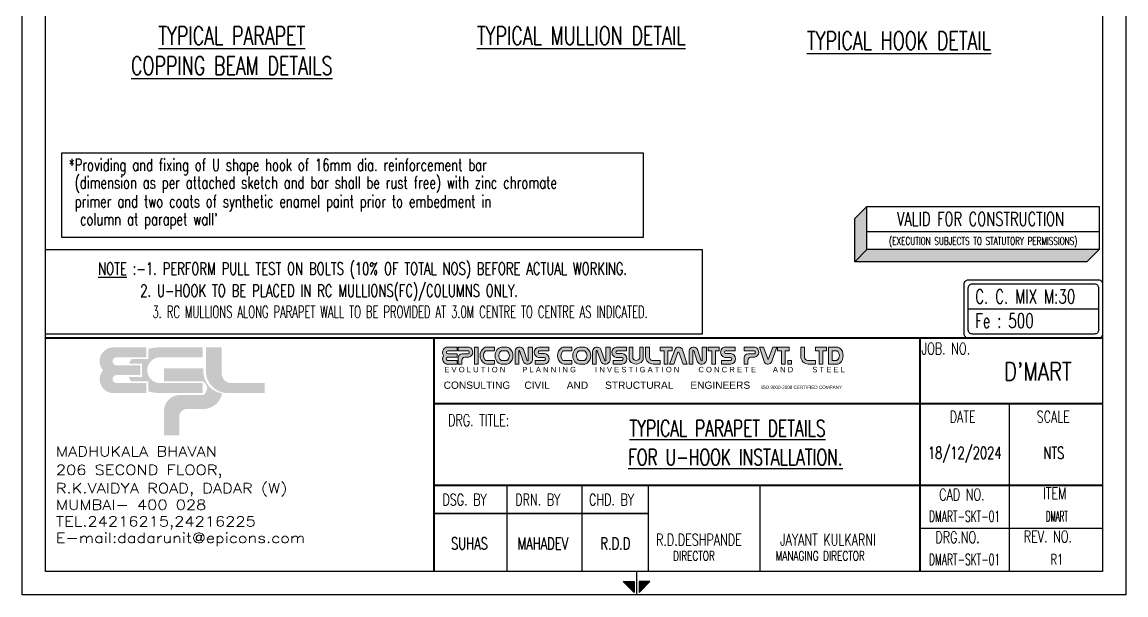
# Model space of a CAD drawing. Header units: inches. Extents: x 1103081 to 1130369, y -121115 to -86900.
# Drawn here: x 1103081 to 1130369, y -121115 to -106968 of the extents above; entities that cross this region are included whole.
import ezdxf
from ezdxf.enums import TextEntityAlignment as Align

# ---------------------------------------------------------------- set-up
doc = ezdxf.new("R2010")
doc.units = ezdxf.units.IN
doc.header["$MEASUREMENT"] = 0
for name, color, linetype, lineweight in [('00 ECPL LOGO', 250, 'Continuous', 20), ('00 ELEV-2', 9, 'Continuous', 30), ('S-TEXT', 2, 'Continuous', 25)]:
    doc.layers.add(name, color=color, linetype=linetype, lineweight=lineweight)
for name, color, linetype in [('3CONRED', 1, 'Continuous'), ('PNA', 8, 'Continuous'), ('S-SCHEDULE LINE-1', 7, 'Continuous'), ('S-TEXT-1', 4, 'Continuous'), ('S-TITIL', 6, 'Continuous'), ('SCH-LINE', 7, 'Continuous'), ('text', 6, 'Continuous'), ('TEXT (SHEET)', 4, 'Continuous'), ('TEXT NORMAL', 4, 'Continuous'), ('TITLE', 6, 'Continuous')]:
    doc.layers.add(name, color=color, linetype=linetype)
doc.styles.add('ROMANS', font='r.shx', dxfattribs={"width": 0.7, "height": 250})
doc.styles.add('SEC. TEXT', font='arial.ttf', dxfattribs={"height": 180})
doc.styles.add('style2', font='simplex.shx')

# ---------------------------------------------------------------- blocks, each defined once
blk = doc.blocks.new('MID')
at = {"layer": 'text'}
for p, q in [((8.94, 1.07), (4.27, 5.74)), ((4.27, 5.74), (4.27, 1.07)), ((0, 0), (10, 0)), ((4.27, 1.07), (8.94, 1.07)), ((8.94, -1.07), (4.27, -5.74)), ((4.27, -1.07), (8.94, -1.07)), ((4.27, -5.74), (4.27, -1.07))]:
    blk.add_line(p, q, dxfattribs=at)
for points in [[(4.27, 5.74), (8.94, 1.07), (4.27, 1.07)], [(4.27, -5.74), (8.94, -1.07), (4.27, -1.07)]]:
    blk.add_solid(points, dxfattribs=at)
blk = doc.blocks.new('ecpl logo')
at = {"layer": '00 ECPL LOGO'}
for color, points in [(256, [(351, -827, 0.621111), (586, -1401), (1442, -1401), (1442, -1151), (682, -1151, -0.917622), (682, -948), (1285, -948), (1285, -702), (682, -702, -0.926164), (682, -501), (1442, -501), (1442, -251), (581, -251, 0.621111), (351, -827)]), (152, [(2940, -251), (2940, -863, 0.384329), (3453, -1401), (4422, -1401), (4422, -1151), (3582, -1151, -0.414214), (3340, -908), (3340, -251)]), (140, [(1887, -779), (1887, -1102), (2862, -1102, -0.232111), (2971, -1281, -0.194401), (2883, -1450), (2269, -1450, 0.364674), (1887, -1802), (1887, -2463), (2269, -2463), (2269, -1996, -0.414214), (2462, -1802), (2899, -1802, 0.338499), (3350, -1412, -0.371272), (2877, -839), (2877, -779)])]:
    blk.add_hatch(color=color, dxfattribs=at).paths.add_polyline_path(points)
h = blk.add_hatch(color=253, dxfattribs=at)
h.dxf.hatch_style = 1
h.paths.add_polyline_path([(995, -993, 0.07148), (1056, -1106), (1486, -1106), (1486, -1356, 0.065387), (1776, -1401), (2862, -1401), (2862, -1151), (1776, -1151, -0.910826), (1742, -501), (2862, -501), (2862, -251), (1776, -251, 0.069483), (1486, -291), (1486, -546), (1071, -546, 0.072407), (1003, -657), (1329, -657), (1329, -993)])
blk = doc.blocks.new('EPICONS TITLE')
at = {"layer": '00 ECPL LOGO'}
h = blk.add_hatch(color=7, dxfattribs=at)
h.dxf.hatch_style = 1
h.paths.add_polyline_path([(678, -252), (678, -146), (414, -146, 0.261636), (303, -208, 0.285841), (304, -378, 0.344902), (324, -574, 0.204992), (418, -614), (678, -614), (678, -510), (424, -510, -1), (418, -426), (678, -426), (678, -331), (424, -331, -1), (422, -252)])
h = blk.add_hatch(color=7, dxfattribs=at)
h.dxf.hatch_style = 1
h.paths.add_polyline_path([(1011, -146), (712, -146), (712, -252), (997, -252, -0.440545), (997, -331), (816, -331, 0.414214), (712, -435), (712, -614), (810, -614), (810, -504, -0.414214), (888, -426), (997, -426, 0.757811)])
h.paths.add_polyline_path([(1254, -146), (1153, -146), (1153, -614), (1254, -614)])
h.paths.add_polyline_path([(1708, -146), (1494, -146, 0.154275), (1419, -169, 0.519672), (1419, -591, 0.154275), (1494, -614), (1708, -614), (1708, -510), (1472, -510, -0.210356), (1452, -502, -0.388707), (1452, -260, -0.210356), (1472, -252), (1708, -252)])
h.paths.add_polyline_path([(2037, -146), (1904, -146, 0.159018), (1828, -171, 0.507969), (1828, -589, 0.159018), (1904, -614), (2037, -614, 0.173791), (2119, -585, 0.472311), (2119, -175, 0.173791)])
h.paths.add_polyline_path([(2046, -252, -0.185052), (2063, -258, -0.445894), (2063, -504, -0.185052), (2046, -510), (1899, -510, -0.185052), (1882, -504, -0.445894), (1882, -258, -0.185052), (1899, -252)], flags=16)
h.paths.add_polyline_path([(2501, -209, 0.723435), (2273, -252), (2273, -614), (2374, -614), (2374, -252, -0.723435), (2399, -241), (2495, -533, 0.724077), (2751, -510), (2751, -146), (2635, -146), (2635, -509, -0.755661), (2603, -519)])
h.paths.add_polyline_path([(3198, -146), (2916, -146, 0.823713), (2916, -429), (3082, -429, -0.713272), (3082, -510), (2830, -510), (2830, -614), (3082, -614, 0.900309), (3082, -324), (2936, -324, -0.746931), (2936, -252), (3198, -252)])
h = blk.add_hatch(color=7, dxfattribs=at)
h.dxf.hatch_style = 1
h.paths.add_polyline_path([(3837, -146), (3623, -146, 0.154275), (3548, -169, 0.519672), (3548, -591, 0.154275), (3623, -614), (3837, -614), (3837, -510), (3600, -510, -0.210932), (3581, -502, -0.385278), (3580, -260, -0.212895), (3599, -252), (3837, -252)])
h.paths.add_polyline_path([(4255, -175, 0.173792), (4173, -146), (4040, -146, 0.159018), (3964, -171, 0.507969), (3964, -589, 0.159018), (4040, -614), (4173, -614, 0.173792), (4255, -585, 0.472311)])
h.paths.add_polyline_path([(4182, -252, -0.185053), (4199, -258, -0.445893), (4199, -504, -0.185053), (4182, -510), (4035, -510, -0.185053), (4017, -504, -0.445893), (4017, -258, -0.185053), (4035, -252)], flags=16)
h.paths.add_polyline_path([(4406, -252), (4406, -614), (4507, -614), (4507, -252, -0.436861), (4522, -236, -0.319738), (4534, -245), (4629, -533, 0.724077), (4884, -510), (4884, -146), (4768, -146), (4768, -509, -0.755661), (4737, -519), (4635, -209, 0.723435)])
h.paths.add_polyline_path([(5335, -146), (5053, -146, 0.823713), (5053, -429), (5219, -429, -0.713272), (5219, -510), (4967, -510), (4967, -614), (5219, -614, 0.900309), (5219, -324), (5074, -324, -0.746931), (5074, -252), (5335, -252)])
h.paths.add_polyline_path([(5509, -146), (5408, -146), (5408, -452, 0.160106), (5433, -529, 0.505303), (5772, -529, 0.160106), (5797, -452), (5797, -146), (5699, -146), (5699, -451, -0.621318), (5509, -451)])
h.paths.add_polyline_path([(5969, -146), (5862, -146), (5862, -406, 0.414214), (6070, -614), (6267, -614), (6267, -510), (6047, -510, -0.414214), (5969, -432)])
h.paths.add_polyline_path([(6589, -146), (6267, -146), (6267, -249), (6372, -249), (6372, -614), (6473, -614), (6473, -249), (6589, -249)])
h.paths.add_polyline_path([(6863, -194, 0.539211), (6672, -201), (6523, -614), (6641, -614), (6752, -289, -0.708617), (6777, -289), (6894, -614), (7006, -614)])
h.paths.add_polyline_path([(7288, -209, 0.723435), (7059, -252), (7059, -614), (7160, -614), (7160, -252, -0.723435), (7186, -241), (7282, -533, 0.724077), (7538, -510), (7538, -146), (7421, -146), (7421, -509, -0.755661), (7390, -519)])
h.paths.add_polyline_path([(7886, -146), (7579, -146), (7579, -249), (7684, -249), (7684, -614), (7785, -614), (7785, -249), (7886, -249)])
h.paths.add_polyline_path([(8321, -146), (8059, -146, 0.157568), (7983, -170, 0.511532), (7983, -404, 0.157569), (8059, -429), (8206, -429, -0.713272), (8206, -510), (7953, -510), (7953, -614), (8206, -614, 0.900308), (8206, -324), (8065, -324), (8060, -324, -0.722204), (8060, -249), (8321, -249)])
h = blk.add_hatch(color=7, dxfattribs=at)
h.dxf.hatch_style = 1
h.paths.add_polyline_path([(8875, -146), (8576, -146), (8576, -252), (8849, -252, -0.270444), (8871, -265, -0.26297), (8871, -318, -0.270444), (8849, -331), (8680, -331, 0.414214), (8576, -435), (8576, -614), (8674, -614), (8674, -504, -0.414214), (8752, -426), (8861, -426, 0.757811)])
h.paths.add_polyline_path([(9103, -146), (8990, -146), (9133, -566, 0.539211), (9324, -560), (9474, -146), (9356, -146), (9244, -471, -0.708617), (9220, -471)])
h.paths.add_polyline_path([(9814, -146), (9492, -146), (9492, -249), (9597, -249), (9597, -614), (9698, -614), (9698, -249), (9814, -249)])
h.paths.add_polyline_path([(10234, -146), (10128, -146), (10128, -406, 0.414214), (10336, -614), (10533, -614), (10533, -510), (10312, -510, -0.414214), (10234, -432)])
h.paths.add_polyline_path([(9871, -510), (9775, -510), (9775, -614), (9871, -614)])
h = blk.add_hatch(color=7, dxfattribs=at)
h.dxf.hatch_style = 1
h.paths.add_polyline_path([(10533, -146), (10533, -249), (10637, -249), (10637, -614), (10739, -614), (10739, -249), (10839, -249), (10839, -146)])
h.paths.add_polyline_path([(10890, -146), (10890, -614), (11119, -614, 0.189446), (11208, -580, 0.435754), (11208, -181, 0.189446), (11119, -146)])
h.paths.add_polyline_path([(11122, -249, -0.519112), (11122, -510), (10989, -510), (10989, -249)], flags=16)
at = {"layer": '00 ECPL LOGO', "color": 7}
for p, q in [((678, -146), (414, -146)), ((424, -252), (678, -252)), ((678, -252), (678, -146)), ((1011, -146), (712, -146)), ((712, -146), (712, -252)), ((997, -252), (712, -252)), ((1153, -146), (1254, -146)), ((1153, -146), (1153, -614)), ((1254, -146), (1254, -614)), ((1472, -252), (1708, -252)), ((1494, -146), (1708, -146)), ((1708, -252), (1708, -146)), ((1899, -252), (2046, -252)), ((1904, -146), (2037, -146)), ((2273, -252), (2273, -614)), ((2374, -252), (2374, -614)), ((2399, -241), (2495, -533)), ((2501, -209), (2603, -519)), ((2635, -146), (2751, -146)), ((2751, -146), (2635, -146)), ((2635, -146), (2635, -510)), ((2751, -146), (2751, -510)), ((2751, -252), (2751, -252)), ((2916, -146), (3198, -146)), ((3198, -146), (2916, -146)), ((2936, -252), (3198, -252)), ((3198, -252), (3198, -146)), ((3599, -252), (3837, -252)), ((3837, -146), (3623, -146)), ((3837, -252), (3837, -146)), ((4035, -252), (4182, -252)), ((4040, -146), (4173, -146)), ((4406, -252), (4406, -614)), ((4507, -252), (4507, -614)), ((4534, -245), (4629, -533)), ((4635, -209), (4737, -519)), ((4768, -146), (4884, -146)), ((4768, -146), (4884, -146)), ((4884, -146), (4768, -146)), ((4768, -146), (4768, -510)), ((4884, -146), (4884, -510)), ((4884, -252), (4884, -252)), ((5053, -146), (5335, -146)), ((5053, -146), (5335, -146)), ((5335, -146), (5053, -146)), ((5074, -252), (5335, -252)), ((5335, -252), (5335, -146)), ((5408, -146), (5509, -146)), ((5509, -146), (5408, -146)), ((5408, -146), (5408, -452)), ((5509, -146), (5509, -451)), ((5699, -146), (5797, -146)), ((5797, -146), (5699, -146)), ((5699, -146), (5699, -451)), ((5797, -146), (5797, -452)), ((5862, -146), (5969, -146)), ((5969, -146), (5862, -146)), ((5862, -406), (5862, -146)), ((5969, -432), (5969, -146)), ((6267, -146), (6589, -146)), ((6589, -146), (6267, -146)), ((6267, -146), (6267, -249)), ((6267, -249), (6372, -249)), ((6372, -614), (6372, -249)), ((6473, -614), (6473, -249)), ((6473, -249), (6589, -249)), ((6523, -614), (6672, -201)), ((6589, -146), (6589, -249)), ((6641, -614), (6752, -289)), ((6894, -614), (6777, -289)), ((7006, -614), (6863, -194)), ((7059, -252), (7059, -614)), ((7160, -252), (7160, -614)), ((7186, -241), (7282, -533)), ((7288, -209), (7390, -519)), ((7421, -146), (7538, -146)), ((7421, -146), (7538, -146)), ((7538, -146), (7421, -146)), ((7421, -146), (7538, -146)), ((7421, -146), (7421, -510)), ((7538, -146), (7538, -510)), ((7538, -252), (7538, -252)), ((7579, -146), (7886, -146)), ((7886, -146), (7579, -146)), ((7579, -146), (7886, -146)), ((7579, -146), (7886, -146)), ((7886, -146), (7579, -146)), ((7579, -146), (7579, -249)), ((7579, -249), (7684, -249)), ((7579, -249), (7684, -249)), ((7684, -614), (7684, -249)), ((7785, -614), (7785, -249)), ((7785, -249), (7886, -249)), ((7785, -249), (7886, -249)), ((7886, -146), (7886, -249)), ((8040, -146), (8321, -146)), ((8040, -146), (8321, -146)), ((8321, -146), (8059, -146)), ((8060, -249), (8321, -249)), ((8321, -252), (8321, -146)), ((8875, -146), (8576, -146)), ((8576, -146), (8576, -252)), ((8849, -252), (8576, -252)), ((9103, -146), (8990, -146)), ((9103, -146), (8990, -146)), ((8990, -146), (9133, -566)), ((9103, -146), (9220, -471)), ((9356, -146), (9244, -471)), ((9474, -146), (9324, -560)), ((9474, -146), (9356, -146)), ((9408, -146), (9356, -146)), ((9474, -146), (9356, -146)), ((9492, -146), (9814, -146)), ((9814, -146), (9492, -146)), ((9492, -146), (9814, -146)), ((9492, -146), (9814, -146)), ((9492, -146), (9814, -146)), ((9492, -146), (9492, -249)), ((9492, -249), (9597, -249)), ((9492, -249), (9597, -249)), ((9597, -614), (9597, -249)), ((9698, -614), (9698, -249)), ((9698, -249), (9814, -249)), ((9698, -249), (9814, -249)), ((9814, -146), (9814, -249)), ((10128, -146), (10234, -146)), ((10234, -146), (10128, -146)), ((10128, -406), (10128, -146)), ((10234, -432), (10234, -146)), ((10533, -146), (10839, -146)), ((10839, -146), (10533, -146)), ((10533, -146), (10533, -249)), ((10533, -249), (10637, -249)), ((10637, -249), (10533, -249)), ((10637, -614), (10637, -249)), ((10739, -614), (10739, -249)), ((10739, -249), (10839, -249)), ((10739, -249), (10839, -249)), ((10839, -249), (10739, -249)), ((10839, -146), (10839, -249)), ((10890, -146), (11119, -146)), ((10890, -146), (10890, -614)), ((10989, -249), (10989, -510)), ((10989, -249), (11113, -249)), ((418, -426), (678, -426)), ((678, -510), (418, -510)), ((678, -331), (424, -331)), ((678, -426), (678, -331)), ((678, -614), (678, -510)), ((712, -435), (712, -614)), ((810, -504), (810, -614)), ((997, -331), (816, -331)), ((888, -426), (997, -426)), ((1472, -510), (1708, -510)), ((1708, -614), (1708, -510)), ((1899, -510), (2046, -510)), ((2751, -510), (2751, -510)), ((2830, -614), (2830, -510)), ((2830, -510), (3082, -510)), ((3082, -429), (2916, -429)), ((3082, -324), (2936, -324)), ((3600, -510), (3837, -510)), ((3837, -614), (3837, -510)), ((4035, -510), (4182, -510)), ((4967, -614), (4967, -510)), ((4967, -510), (5219, -510)), ((4967, -510), (5219, -510)), ((5219, -429), (5053, -429)), ((5219, -324), (5074, -324)), ((6047, -510), (6267, -510)), ((6267, -510), (6267, -614)), ((7538, -510), (7538, -510)), ((7953, -614), (7953, -510)), ((7953, -510), (8206, -510)), ((7953, -510), (8206, -510)), ((7953, -510), (8206, -510)), ((8206, -429), (8040, -429)), ((8059, -429), (8194, -429)), ((8206, -324), (8060, -324)), ((8065, -324), (8206, -324)), ((8576, -435), (8576, -614)), ((8674, -504), (8674, -614)), ((8849, -331), (8680, -331)), ((8752, -426), (8861, -426)), ((10312, -510), (10533, -510)), ((10533, -510), (10533, -614)), ((10989, -510), (11113, -510)), ((418, -614), (678, -614)), ((712, -614), (810, -614)), ((1153, -614), (1254, -614)), ((1494, -614), (1708, -614)), ((2037, -614), (1904, -614)), ((2273, -614), (2374, -614)), ((2614, -614), (2635, -614)), ((2635, -614), (2635, -614)), ((2830, -614), (3082, -614)), ((2830, -614), (3082, -614)), ((3623, -614), (3837, -614)), ((4040, -614), (4173, -614)), ((4406, -614), (4507, -614)), ((4406, -614), (4507, -614)), ((4406, -614), (4507, -614)), ((4967, -614), (5219, -614)), ((4967, -614), (5219, -614)), ((4967, -614), (5219, -614)), ((6070, -614), (6267, -614)), ((6070, -614), (6267, -614)), ((6372, -614), (6473, -614)), ((6372, -614), (6473, -614)), ((6523, -614), (6641, -614)), ((6589, -614), (6641, -614)), ((6894, -614), (7006, -614)), ((6894, -614), (7006, -614)), ((7059, -614), (7160, -614)), ((7059, -614), (7160, -614)), ((7059, -614), (7160, -614)), ((7684, -614), (7785, -614)), ((7684, -614), (7785, -614)), ((7684, -614), (7785, -614)), ((7684, -614), (7785, -614)), ((7953, -614), (8206, -614)), ((7953, -614), (8206, -614)), ((7953, -614), (8206, -614)), ((7953, -614), (8206, -614)), ((7953, -614), (8206, -614)), ((8576, -614), (8674, -614)), ((9597, -614), (9698, -614)), ((9597, -614), (9698, -614)), ((9597, -614), (9698, -614)), ((10336, -614), (10533, -614)), ((10336, -614), (10533, -614)), ((10637, -614), (10739, -614)), ((10637, -614), (10739, -614)), ((10637, -614), (10739, -614)), ((10637, -614), (10739, -614)), ((10653, -614), (10739, -614)), ((10653, -614), (10739, -614)), ((10653, -614), (10739, -614)), ((10653, -614), (10739, -614)), ((10890, -614), (11119, -614))]:
    blk.add_line(p, q, dxfattribs=at)
blk.add_lwpolyline([(9775, -510), (9871, -510), (9871, -614), (9775, -614)], close=True, dxfattribs=at)
for centre, radius, start, end in [((439, -292), 160, 148.648, 212.4563), ((414, -276), 130, 90, 148.648), ((423, -291), 39.6, 88.7637, 271.2363), ((965, -284), 146, 282.7188, 71.3398), ((961, -291), 53.7, 312.4487, 47.5513), ((1567, -380), 257, 125.0807, 234.9193), ((1584, -381), 179, 137.5171, 222.4829), ((1494, -276), 130, 90, 125.0807), ((1472, -278), 26, 90, 137.5171), ((1981, -380), 259, 126.1417, 233.8583), ((1992, -381), 165, 131.9364, 228.0636), ((1904, -276), 130, 90, 126.1417), ((1899, -278), 26, 90, 131.9364), ((2037, -276), 130, 50.5638, 90), ((2046, -278), 26, 48.0636, 90), ((1953, -381), 165, 311.9364, 48.0636), ((1951, -380), 265, 309.4362, 50.5638), ((2394, -268), 122, 28.75, 172.2831), ((2388, -251), 14.5, 40.0191, 183.5523), ((2944, -287), 144, 101.0425, 258.9575), ((2947, -288), 37.6, 106.4856, 253.5144), ((3696, -380), 257, 125.0807, 234.9193), ((3714, -381), 180, 138.0741, 222.3563), ((3623, -276), 130, 90, 125.0807), ((3599, -278), 26, 90, 138.0741), ((4116, -380), 259, 126.1417, 233.8583), ((4127, -381), 165, 131.9364, 228.0636), ((4040, -276), 130, 90, 126.1417), ((4035, -278), 26, 90, 131.9364), ((4173, -276), 130, 50.5638, 90), ((4182, -278), 26, 48.0636, 90), ((4089, -381), 165, 311.9364, 48.0636), ((4087, -380), 265, 309.4362, 50.5638), ((4527, -268), 122, 28.75, 172.2831), ((4522, -251), 14.5, 89.1577, 183.5523), ((4522, -249), 13, 18.2334, 89.1577), ((5081, -287), 144, 101.0425, 258.9575), ((5084, -288), 37.6, 106.4856, 253.5144), ((6770, -260), 114, 35.166, 148.5022), ((6764, -294), 13, 19.7665, 161.0546), ((7181, -268), 122, 28.75, 172.2831), ((7175, -251), 14.5, 40.0191, 183.5523), ((8067, -287), 144, 125.818, 234.182), ((8059, -276), 130, 90, 125.818), ((8072, -286), 39.3, 108.3261, 238.1957), ((8849, -278), 26, 29.4672, 90), ((8829, -284), 146, 282.7188, 71.3398), ((8824, -291), 53.7, 330.5328, 29.4672), ((11113, -275), 26, 51.4816, 90), ((11119, -276), 130, 47.0907, 90), ((11030, -380), 160, 308.5184, 51.4816), ((11023, -380), 272, 312.9093, 47.0907), ((439, -464), 160, 147.5437, 223.6612), ((418, -484), 130, 223.6612, 270), ((421, -468), 42.1, 94.0242, 265.9758), ((816, -435), 104, 90, 180), ((888, -504), 78, 90, 180), ((1494, -484), 130, 234.9193, 270), ((1472, -484), 26, 222.4829, 270), ((1904, -484), 130, 233.8583, 270), ((1899, -484), 26, 228.0636, 270), ((2037, -484), 130, 270, 309.4362), ((2046, -484), 26, 270, 311.9364), ((2619, -479), 135, 203.2219, 346.755), ((2618, -510), 17.1, 214.0796, 357.6127), ((3067, -469), 146, 276.006, 83.994), ((3068, -470), 43.1, 289.0016, 70.9984), ((3623, -484), 130, 234.9193, 270), ((3600, -484), 26, 222.3563, 270), ((4040, -484), 130, 233.8583, 270), ((4035, -484), 26, 228.0636, 270), ((4173, -484), 130, 270, 309.4362), ((4182, -484), 26, 270, 311.9364), ((4753, -479), 135, 203.2219, 346.8516), ((4751, -510), 17.1, 214.0796, 357.6127), ((5204, -469), 146, 276.006, 83.994), ((5205, -470), 43.1, 289.0016, 70.9984), ((5538, -452), 130, 180, 216.3848), ((5602, -404), 210, 216.3848, 323.6152), ((5604, -405), 106, 206.2931, 333.7069), ((5667, -452), 130, 323.6152, 0), ((6070, -406), 208, 180, 270), ((6047, -432), 78, 180, 270), ((7406, -479), 135, 203.2219, 346.755), ((7404, -510), 17.1, 214.0796, 357.6127), ((8059, -299), 130, 234.182, 270), ((8065, -298), 26, 238.1957, 270), ((8190, -469), 146, 276.006, 83.994), ((8192, -470), 43.1, 289.0016, 70.9984), ((8680, -435), 104, 90, 180), ((8752, -504), 78, 90, 180), ((8849, -305), 26, 270, 330.5328), ((9227, -500), 114, 215.166, 328.5022), ((9232, -467), 13, 199.7665, 341.0546), ((10336, -406), 208, 180, 270), ((10312, -432), 78, 180, 270), ((11113, -484), 26, 270, 308.5184), ((11119, -484), 130, 270, 312.9093)]:
    blk.add_arc(centre, radius, start, end, dxfattribs=at)
at = {"layer": '00 ECPL LOGO', "color": 7, "attachment_point": 1, "style": 'SEC. TEXT'}
for s, insert, char_height, width in [('E V O L U T I O N        P L A N N I N G         I N V E S T I G A T I O N         C O N C R E T E        A N D         S T E E L', (328, -689), 150, 445502.26), ('CONSULTING     CIVIL      AND      STRUCTURAL      ENGINEERS', (309, -1092), 200, 495763.22), ('iSO 9000-2008 CERTIFIED COMPANY', (9049, -1204), 90, 434288.5)]:
    blk.add_mtext(s, dxfattribs=dict(at, insert=insert, char_height=char_height, width=width))
blk = doc.blocks.new('A4')
at = {"layer": '3CONRED'}
blk.add_line((260538, -2522), (256855, -2522), dxfattribs=at)
at = {"layer": 'PNA', "color": 5}
for p, q in [((258658, -3392), (258658, -8)), ((248525, -3392), (248525, -1653)), ((250040, -3392), (250040, -1653)), ((251377, -3392), (251377, -1653)), ((253633, -3392), (253633, -1653))]:
    blk.add_line(p, q, dxfattribs=at)
at = {"layer": 'PNA', "color": 4}
blk.add_lwpolyline([(261008, -3862), (238742, -3862), (238742, 24056), (261008, 24056)], close=True, dxfattribs=at)
at = {"layer": 'PNA', "color": 3}
blk.add_lwpolyline([(260538, -3392), (239212, -3392), (239212, 23586), (260538, 23586)], close=True, dxfattribs=at)
at = {"layer": 'PNA', "color": 1, "const_width": 37.6}
for points in [[(239212, 1314), (260538, 1314)], [(247053, -3392), (247053, 1314)], [(256855, -3392), (256855, 1314)], [(247053, -8), (260538, -8)], [(247053, -1653), (260538, -1653)], [(247053, -2221), (251377, -2221)]]:
    blk.add_lwpolyline(points, dxfattribs=at)
at = {"layer": '00 ELEV-2'}
for name, p, xscale, yscale, zscale in [('ecpl logo', (240096, 1327), 0.8004648938681385, 0.8004648938681385, 0.8004648938681385), ('EPICONS TITLE', (247019, 1239), 0.733626075230132, 0.733626075230132, 0.733626075230132)]:
    blk.add_blockref(name, p, dxfattribs=dict(at, xscale=xscale, yscale=yscale, zscale=zscale))
at = {"layer": 'TEXT (SHEET)', "color": 4, "xscale": 47, "yscale": 47, "zscale": 47, "rotation": 270}
blk.add_blockref('MID', (251138, -3392), dxfattribs=at)
at = {"layer": 'S-TEXT-1', "style": 'ROMANS', "width": 1.2}
for s, p in [('MADHUKALA BHAVAN', (239424, -1070, 5)), ('206 SECOND FLOOR,', (239424, -1442, 5)), ('R.K.VAIDYA ROAD, DADAR (W)', (239424, -1813, 5)), ('MUMBAI- 400 028', (239424, -2146, 5)), ('TEL.24216215,24216225', (239424, -2480, 5)), ('E-mail:dadarunit@epicons.com', (239424, -2813, 5))]:
    blk.add_text(s, height=200, dxfattribs=at).set_placement(p)
at = {"layer": 'TEXT (SHEET)', "style": 'ROMANS', "width": 0.7}
for s, height, p in [(' JOB. NO.', 235, (256773, 986)), ('DATE', 235, (257454, -389)), ('SCALE', 235, (259208, -389)), (' DRG. TITLE:', 235, (247223, -458)), ('CAD NO.', 235, (257242, -1958)), ('ITEM', 235, (259336, -1934)), (' DRG.NO.', 235, (257052, -2816)), (' REV. NO.', 235, (258835, -2804)), ('DIRECTOR', 188, (251875, -3168)), (' MANAGING DIRECTOR', 188, (253851, -3168))]:
    blk.add_text(s, height=height, dxfattribs=at).set_placement(p)
at = {"layer": 'TEXT NORMAL', "style": 'ROMANS', "width": 0.7}
for s, p in [(' DSG. BY', (247108, -2061)), (' DRN. BY', (248579, -2061)), (' CHD. BY', (250066, -2061))]:
    blk.add_text(s, height=235, dxfattribs=at).set_placement(p)
at = {"layer": 'TITLE', "color": 4, "style": 'ROMANS', "width": 0.7}
for s, p in [('R.D.DESHPANDE', (251531, -2868)), (' JAYANT KULKARNI', (253918, -2868))]:
    blk.add_text(s, height=235, dxfattribs=at).set_placement(p)

msp = doc.modelspace()

# ---------------------------------------------------------------- hatches: boundary and pattern name
at = {"linetype": 'Continuous'}
for points in [[(1123668.1, -112887.5), (1123968.1, -112587.6), (1123968.1, -111521.5), (1123668.1, -111821.4)], [(1123668.1, -112887.5), (1123968.1, -112587.6), (1129706.6, -112587.6), (1129406.7, -112887.5)]]:
    msp.add_hatch(color=253, dxfattribs=at).paths.add_polyline_path(points)

# ---------------------------------------------------------------- linework, layer by layer
at = {"color": 1}
for p, q in [((1123968.1, -111521.5), (1123668.1, -111821.4)), ((1123968.1, -112587.6), (1123668.1, -112887.5)), ((1129406.7, -112887.5), (1129706.6, -112587.6))]:
    msp.add_line(p, q, dxfattribs=at)
for points in [[(1104060.6, -110198.9), (1118433.8, -110198.9), (1118433.8, -112289.2), (1104060.6, -112289.2)], [(1103656.6, -112588.1), (1119896, -112588.1), (1119896, -114671.7), (1103656.6, -114671.7)]]:
    msp.add_lwpolyline(points, close=True)
msp.add_lwpolyline([(1123968.1, -111521.5), (1129706.6, -111521.5), (1129706.6, -112587.6), (1123968.1, -112587.6)], close=True, dxfattribs=at)
msp.add_lwpolyline([(1129406.7, -112887.5), (1123668.1, -112887.5), (1123668.1, -111821.4)], dxfattribs=at)
at = {"layer": 'S-SCHEDULE LINE-1', "color": 2}
msp.add_line((1126472.3, -114052.8), (1129693.1, -114052.8), dxfattribs=at)
for points in [[(1126472.3, -113333.7), (1129693.1, -113333.7, -0.4142136), (1129793.2, -113433.9), (1129793.2, -114671.7, -0.4142136), (1129693.1, -114771.9), (1126472.3, -114771.9, -0.4142136), (1126372.2, -114671.7), (1126372.2, -113433.9, -0.4142136)], [(1126572.5, -113433.9), (1129592.9, -113433.9, -0.4142136), (1129693.1, -113534), (1129693.1, -114571.6, -0.4142136), (1129592.9, -114671.7), (1126572.5, -114671.7, -0.4142136), (1126472.3, -114571.6), (1126472.3, -113534, -0.4142136)]]:
    msp.add_lwpolyline(points, format="xyb", close=True, dxfattribs=at)
at = {"layer": 'SCH-LINE', "color": 252}
msp.add_line((1129706.6, -112148.8), (1123968.1, -112148.8), dxfattribs=at)

# ---------------------------------------------------------------- block references
at = {"xscale": 1.225546730042571, "yscale": 1.225546730042571, "zscale": 1.225546730042571}
msp.add_blockref('A4', (810491.2, -116382), dxfattribs=at)

# ---------------------------------------------------------------- texts
at = {"layer": 'S-TEXT', "style": 'ROMANS'}
for s, height, width, p in [('(EXECUTION SUBJECTS TO STATUTORY PERMISSIONS)', 187.5, 0.7, (1126842.1, -112374.5)), ('%%UNOTE%%U :-1. PERFORM PULL TEST ON BOLTS (10%%% OF TOTAL NOS) BEFORE ACTUAL WORKING. ', 300, 0.7, (1111571.3, -113056.9)), (' 2. U-HOOK TO BE PLACED IN RC MULLIONS(FC)/COLUMNS ONLY.', 300, 0.7, (1110600.2, -113602.2)), ('3. RC MULLIONS ALONG PARAPET WALL TO BE PROVIDED AT 3.0M CENTRE TO CENTRE AS INDICATED.', 300, 0.6, (1112425.9, -114123.9))]:
    msp.add_text(s, height=height, dxfattribs=dict(at, width=width)).set_placement(p, align=Align.MIDDLE_CENTER)
at = {"layer": 'S-TEXT-1', "color": 2, "style": 'ROMANS', "width": 0.7}
for s, p in [('*Providing and fixing of U shape hook of 16mm dia. reinforcement bar ', (1104237.3, -110494.5)), (' (dimension as per attached sketch and bar shall be rust free) with zinc chromate ', (1104237.3, -110931.7)), (' primer and two coats of synthetic enamel paint prior to embedment in ', (1104237.3, -111396.3)), ("column at parapet wall'", (1104512.2, -111835.6))]:
    msp.add_text(s, height=300, dxfattribs=at).set_placement(p, align=Align.MIDDLE_LEFT)
at = {"layer": 'S-TITIL', "width": 0.7}
for s, height, style, p in [('%%UTYPICAL PARAPET', 450, 'ROMANS', (1108264.9, -107303.2)), ('%%UTYPICAL MULLION DETAIL', 450, 'ROMANS', (1116904.8, -107303.2)), ('%%UTYPICAL HOOK DETAIL', 450, 'ROMANS', (1124759.7, -107426.8)), ('%%UCOPPING BEAM DETAILS', 450, 'ROMANS', (1108264.9, -108045.2)), ('VALID FOR CONSTRUCTION', 337.5, 'style2', (1126773.7, -111828.3))]:
    msp.add_text(s, height=height, dxfattribs=dict(at, style=style)).set_placement(p, align=Align.MIDDLE_CENTER)
at = {"layer": 'S-TITIL', "style": 'ROMANS', "width": 0.7}
for s, p in [('C. C. MIX M:30', (1126641.1, -113743.3)), ('Fe : 500', (1126641.1, -114342.5))]:
    msp.add_text(s, height=350, dxfattribs=at).set_placement(p, align=Align.MIDDLE_LEFT)
at = {"layer": 'text', "color": 1, "style": 'ROMANS'}
for s, height, width, p in [("D'MART ", 442.75, 0.8, (1127360, -115594.6, -9.5)), ('%%UTYPICAL PARAPET DETAILS', 400, 0.7, (1118097.1, -116999, -9.5)), ('%%UFOR U-HOOK INSTALLATION.', 400, 0.7, (1118063.2, -117713.1, -9.5))]:
    msp.add_text(s, height=height, dxfattribs=dict(at, width=width)).set_placement(p, align=Align.MIDDLE_LEFT)
at = {"layer": 'text', "color": 2, "style": 'ROMANS'}
for s, height, width, p in [('18/12/2024', 297.27, 0.7, (1126385, -117605.7)), ('NTS', 297.27, 0.7, (1128589, -117605.7)), ('DMART-SKT-01', 275, 0.6, (1126379.5, -119173.1, -9.5)), ('DMART', 253, 0.5, (1128661.5, -119173.1, -9.5)), ('SUHAS', 297.27, 0.7, (1114139.2, -119844.5, -9.5)), ('MAHADEV', 297.27, 0.7, (1115953.1, -119844.5)), ('R.D.D', 297.27, 0.7, (1117746.8, -119844.5)), ('DMART-SKT-01', 275, 0.6, (1126379.5, -120238.8, -9.5)), ('R1', 253, 0.7, (1128661.5, -120238.8, -9.5))]:
    msp.add_text(s, height=height, dxfattribs=dict(at, width=width)).set_placement(p, align=Align.MIDDLE_CENTER)

doc.saveas('drawing.dxf')
